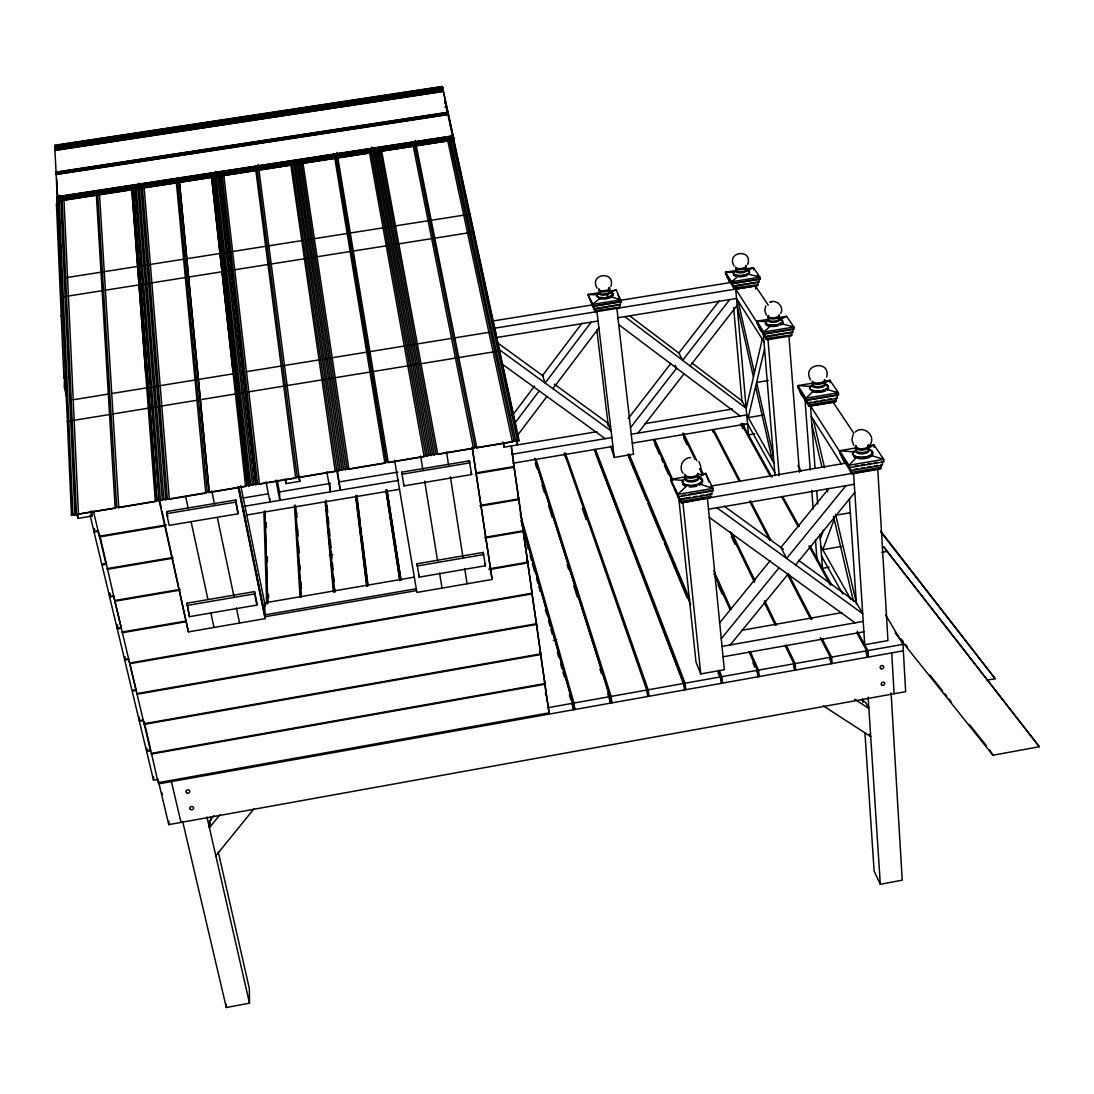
<?xml version="1.0" encoding="UTF-8"?>
<svg xmlns="http://www.w3.org/2000/svg" width="1094" height="1094" viewBox="0 0 1094 1094"><rect width="100%" height="100%" fill="white"/><g stroke="black" fill="none" stroke-linecap="round" stroke-linejoin="round"><path stroke-width="1.5" d="M218.294 852.048L249.323 988.415L249.487 1003.171L226.321 1007.533L226.349 1004.237M213.768 815.7L209.542 820.938L209.419 827.775L220.017 814.633M414.325 577.126L264.611 602.862L265.063 618.643L188.414 631.881L162.035 511.144M189.426 616.674L187.047 603.191L254.56 591.608L256.858 602.808L256.899 605.064L189.426 616.674L187.047 603.191M700.707 469.217L700.625 465.798L698.888 461.586M885.771 615.019L902.988 644.352L905.654 691.668L168.75 824.63L168.927 821.225M157.358 779.461L153.475 780.145L153.693 776.74M166.589 513.674L166.726 511.541L235.73 499.985L238.136 513.77L169.173 525.366L166.589 513.674L235.73 502.091L235.73 499.985M153.475 780.145L146.623 751.482L146.856 748.091M618.069 308.371C617.03 309.041 621.707 306.73 619.259 304.583L594.753 308.549L595.3 311.448L596.968 311.653L614.267 457.442L633.535 454.201L616.879 308.344M544.402 681.63L549.051 712.864L158.138 782.689L144.381 722.327M143.177 719.948L139.239 720.631L139.499 717.24M124.716 660.065L128.764 659.367L135.971 689.603L131.95 690.314L124.716 660.065L125.044 656.673M443.371 91.458L55.179 150.425L54.864 148.538L54.987 145.215L442.277 86.467L519.171 440.773L517.407 440.226L515.794 441.333L514.03 440.8L512.416 441.894L476.847 447.843L475.056 447.296L473.456 448.403L437.764 454.366L435.945 453.832L434.359 454.926L432.54 454.393L430.954 455.501L429.135 454.967L427.549 456.075L425.73 455.542L424.144 456.636L388.315 462.625L386.469 462.092L384.897 463.2L348.945 469.203L347.072 468.67L345.513 469.764L343.639 469.244L342.094 470.338L340.207 469.818L338.661 470.912L336.774 470.393L335.229 471.487L299.127 477.517L297.226 476.998L295.681 478.092L259.469 484.136L257.528 483.616L256.01 484.71L254.082 484.191L252.55 485.298L250.622 484.779L249.104 485.873L247.162 485.353L245.644 486.447L209.269 492.519L207.313 491.999L205.809 493.107L169.324 499.192L167.327 498.686L165.837 499.78L163.84 499.261L162.35 500.355L160.367 499.849L158.876 500.943L156.88 500.423L155.389 501.517L118.754 507.643L116.73 507.124L115.253 508.218L71.383 515.274L72.847 514.221L74.884 514.686L76.361 513.633L78.399 514.098L115.157 507.958L116.648 506.905L118.658 507.37L155.307 501.257L156.798 500.204L158.794 500.669L160.285 499.616L162.268 500.095L163.772 499.042L165.755 499.507L167.259 498.454L169.228 498.932L205.727 492.833L207.245 491.78L209.2 492.259L245.576 486.174L247.107 485.121L249.035 485.599L250.553 484.546L252.482 485.025L254.013 483.972L255.941 484.451L257.473 483.398L259.401 483.876L295.626 477.818L297.171 476.765L299.059 477.244L335.174 471.213L336.733 470.16L338.607 470.639L340.166 469.586L342.039 470.064L343.598 469.011L345.458 469.504L347.03 468.437L348.89 468.929L384.856 462.926L386.428 461.859L388.261 462.352L424.103 456.362L425.689 455.309L427.508 455.801L429.108 454.735L430.913 455.227L432.513 454.174L434.318 454.653L435.918 453.6L437.723 454.092L473.415 448.13L475.028 447.077L476.806 447.569L512.389 441.62L514.002 440.567L515.766 441.06L517.38 439.993L519.171 440.773M708.461 498.221L710.567 497.401L710.539 493.886L707.189 494.461M117.085 628.161L109.632 597.023L113.735 596.326L121.16 627.464L117.085 628.161L117.427 624.783M128.572 658.684L124.579 659.381L117.304 629.009L117.66 625.631M733.636 285.944L733.951 288.597L735.072 289.281L756.843 285.739L757.978 284.713L757.869 282.006L735.25 285.671M113.544 595.615L109.482 596.312L109.865 592.948M109.632 597.023L110.015 593.673M765.896 336.323L766.21 339.126L767.373 339.796L790.524 335.981L791.741 334.928L791.659 332.084L767.496 336.049M179.881 589.406L114.72 600.538L99.786 535.116M94.084 532.081L98.255 531.369L105.899 563.451L101.769 564.148L94.084 532.081L94.549 528.717M811.365 402.154L808.097 402.701L808.89 406.284L834.572 402.154L835.925 401.074L835.871 398.052M851.118 469.941L851.419 473.087L852.404 473.77L879.863 469.039L880.943 468.041L880.916 464.854M619.45 307.277L594.999 310.628L590.938 300.043M67.308 399.789L64.286 387.085L64.56 375.051M710.717 497.086L710.785 496.348L680.618 501.503L674.766 488.485L675.49 490.044M61.237 316.207L61.948 312.857M757.978 284.713L733.814 288.009L727.154 277.548L726.881 274.457M791.741 334.928L766.074 338.497L758.621 326.805L758.361 323.564M59.514 254.984L58.761 258.266L56.437 204.181L57.64 199.464M59.582 256.201L58.816 259.524L63.849 376.992L66.638 376.555M624.838 316.631L746.176 408.336L762.286 339.14M764.556 348.972L748.255 417.566L762.655 415.146M835.925 401.074L836.021 400.377L808.261 405.026L799.728 391.611L799.55 389.314M880.943 468.041L881.067 467.316L851.282 472.403L841.559 457.128L841.395 454.68M610.808 286.683C616.059 270.273 588.394 273.459 597.174 288.228M826.736 377.006C830.756 358.996 800.958 364.193 810.64 379.892M747.708 264.502C753.164 248.188 725.486 251.319 734.129 266.047M780.801 313.376C784.398 306.648 776.302 298.908 769.697 302.204M820.268 538.918L823.659 529.715M834.202 519.39L822.77 549.694L841.546 546.426M853.156 434.509L851.829 439.966L853.744 445.244M870.304 444.342C876.103 435.207 862.934 424.732 855.248 432.007M765.814 305.746L764.692 310.464L766.333 315.004M56.984 199.122L453.504 137.858L453.955 139.936L57.38 201.296L56.984 199.122L453.641 138.076M57.203 198.848L57.107 196.688L453.053 135.793L453.504 137.858M512.238 415.652L534.583 386.045M582.035 323.168L542.501 375.543L545.154 383.037L591.198 322.142M514.618 423.433L539.205 390.9M517.23 435.699L546.932 396.493M552.88 388.643L598.91 327.913M628.216 418.605L670.759 363.564M719.237 300.823L678.854 353.088L682.656 360.336L729.698 299.578M630.513 427.686L676.584 368.186L675.08 365.259M637.966 433.128L684.023 373.779M690.095 365.957L737.124 305.363L753.438 377.143M215.833 855.836L254.232 808.493M719.483 623.074L770.121 560.743M828.814 488.485L780.897 547.465L786.654 558.446L845.908 485.722M721.261 638.718L779.024 567.813M57.38 201.296L56.04 172.127L447.925 112.244L453.053 135.793M730.218 644.954L787.954 574.282M795.598 564.928L854.811 492.437M619.341 307.564L618.397 308.303M54.796 148.305L443.029 89.366L54.796 148.305L56.218 174.52L448.403 114.555L447.966 112.532L55.835 172.373M55.001 148.073L54.905 146.008L442.482 87.205L447.925 112.244M757.855 284.987L756.843 285.739M791.605 335.215L790.524 335.981M856.834 457.155L848.903 465.251L849.067 467.726L883.897 461.777L883.747 459.316L873.928 444.889L867.378 446.01M710.567 497.401L709.35 498.18M835.775 401.375L834.572 402.154M813.074 391.378L805.922 398.189L806.1 400.513L838.565 395.084L838.401 392.76L829.895 380.261L824.835 381.109M688.085 484.615L677.678 494.406L677.938 496.867L713.233 490.85L712.987 488.389L705.685 473.401L697.398 474.81M880.779 468.355L879.453 469.162M771.338 325.274L763.79 331.988L763.968 334.176L794.08 329.226L793.916 327.038L786.613 316.316L778.34 317.67M738.819 275.661L731.585 281.76L731.777 283.838L760.098 279.257L759.92 277.179L753.479 267.715L745.233 269.042M601.563 297.13L592.415 304.392L592.661 306.484L621.283 301.848L616.264 289.951L609.618 291.031M692.68 500.628L681.945 502.857L680.796 502.187L680.359 499.042L690.423 497.332M868.335 448.294L873.928 444.889L874.065 447.337M698.615 477.381L705.685 473.401L708.844 481.852M682.259 502.789L706.327 498.44M824.534 383.187L829.895 380.261L830.045 382.572M779.42 319.817L786.613 316.316M746.573 270.779L753.479 267.715L753.643 269.767M610.22 292.508L616.264 289.951M770.6 301.889L771.502 301.698M864.957 733.171L874.12 871.07L880.314 884.294L902.235 880.164L891.09 692.967M895.33 633.098L992.901 755.243L1039.3 746.723L883.514 546.644L1039.3 746.723M987.048 680.208L995.184 678.731L880.738 531.11M678.622 496.758L695.975 661.966L700.762 673.918L724.324 669.719L707.408 498.112M548.149 707.654L572.709 703.264L573.571 709.719L571.724 703.168M520.265 513.961L573.967 703.045L609.864 696.646L610.671 703.1L607.594 693.322M536.101 459.603L611.122 696.413L646.896 690.027L647.662 696.495M566.022 458.454L565.324 452.998L648.154 689.808L683.832 683.449L684.529 689.904M595.574 449.607L685.076 683.217L720.631 676.871L721.274 683.34M719.264 670.39L721.89 676.653L757.335 670.335L757.923 676.789M750.156 651.422L758.58 670.116L793.916 663.798L794.449 670.266M786.217 645.145L795.16 663.579L830.387 657.303L830.866 663.757M822.182 638.896L831.618 657.084L866.749 650.807L867.159 657.275M857.217 631.156L867.98 650.588L902.988 644.352M159.027 783.796L903.357 650.807M741.964 630.267L841.806 612.64M722.026 646.404L863.207 621.392M146.623 751.482L150.534 750.785M151.15 753.41L544.908 683.572L540.204 651.969M151.314 754.067L545.003 684.229M723.052 656.797L863.877 631.799M829.115 567.184L822.442 568.347L819.939 534.501M136.148 690.437L132.169 691.134L139.239 720.631M136.9 693.582L536.457 623.744L531.643 591.362M137.051 694.252L536.552 624.414L540.709 653.87L144.08 723.708L129.776 663.702L532.231 593.864M553.304 640.305L556.668 639.716M144.23 724.378L540.805 654.527M881.75 552.402L886.578 551.554M708.502 509.243L854.277 484.286M416.964 563.779L483.206 552.415L483.712 554.562L417.347 565.954L416.964 563.779L419.207 577.153L485.408 565.762L483.206 552.415M186.951 605.474L254.601 593.864L254.56 591.608M117.304 629.009L121.338 628.312M122.213 632.004L185.98 621.036M489.073 568.853L527.759 562.193L522.823 529.004M122.378 632.701L186.13 621.72M489.182 569.55L527.855 562.89L532.135 593.18L129.612 663.019L114.884 601.249L180.045 590.117M835.761 515.247L850.476 512.703M264.953 614.855L416.281 588.75M416.582 590.596L265.008 616.742L238.683 487.856M472.293 447.46L492.109 579.464L416.896 592.442L394.619 460.342M107.103 568.606L172.77 557.489M480.116 505.414L518.802 498.85L513.852 465.552M107.28 569.331L172.934 558.2M480.225 506.125L518.912 499.575L523.315 530.754L484.916 537.318M685.815 476.779L670.895 479.309L671.155 481.743L679.347 499.808L712.071 494.228L711.702 490.522L688.782 494.433M855.932 447.952L839.59 450.714L839.754 453.162L849.067 467.726M710.785 486.133L847.016 462.94M329.403 555.342L332.767 554.767M682.232 495.555L685.5 494.994M854.811 466.153L858.052 465.606M861.279 465.046L864.52 464.499M867.747 463.952L870.974 463.405M874.215 462.844L877.443 462.297M693.774 496.758L697.124 496.184M700.488 495.609L703.839 495.035M854.428 469.367L857.737 468.806M861.046 468.246L864.356 467.671M867.679 467.111L870.988 466.55M874.297 465.989L877.607 465.415M695.962 500.067L699.23 499.507M702.498 498.946L705.767 498.399M709.09 497.825L853.552 473.155L864.725 644.722L887.959 640.578L877.744 469.025L855.166 472.882M485.025 538.016L523.411 531.452M98.063 530.658L93.934 531.342L90.077 515.219M244.194 506.303L398.585 480.389M513.031 463.213L612.955 446.434M632.277 443.138L747.544 423.788L774.784 472.499M166.466 524.929L99.376 536.197L93.455 511.308M475.822 472.95L514.235 466.495L511.363 446.215M99.554 536.922L164.948 525.941M475.931 473.675L514.33 467.206M403.987 485.9L471.623 474.522L469.353 460.847L401.689 472.184L403.987 485.9L403.631 483.849M246.3 515.083L399.57 489.291M754.86 433.771L748.515 434.851L735.688 289.089L758.566 324.822M106.091 564.326L101.988 565.024L109.482 596.312M768.234 380.507L756.597 382.435L773.444 456.403M813.033 383.078L797.854 385.608L798.032 387.905L806.1 400.513M62.112 199.846L76.443 513.852L78.071 518.378L92.06 516.04L91.787 510.925M284.973 478.94L286.081 483.603L299.811 481.305L299.168 476.3M503.008 442.167L504.06 447.159L596.982 431.692M644.776 423.651L732.378 409.006M808.644 399.583L837.088 394.825L837.334 398.312L807.222 403.358L806.962 399.871M814.633 401.607L817.888 401.06M821.156 400.513L824.425 399.966M827.693 399.419L830.961 398.872M243.046 498.016L268.29 493.791M278.396 492.095L330.566 483.357M338.99 481.948L397.901 472.075M631.252 434.25L746.764 414.899L774.019 463.241M511.773 454.311L611.902 437.545M815.085 468.492L810.463 405.86L833.013 402.086L853.867 433.306M496.457 337.54L598.09 321.021M617.96 317.739L736.508 298.471L763.954 341.779M109.359 414.544L67.295 421.409L68.457 424.663M112.723 413.997L196.838 400.281M200.202 399.734L497.975 351.16M768.426 319.298L756.87 321.185L757.048 323.359L763.968 334.176M63.917 378.387L66.693 377.936M599.621 292.631L587.984 294.518L593.892 309.082L620.448 304.775L620.093 301.657L593.522 305.951L593.892 309.082M737 270.368L725.472 272.228L725.664 274.293L731.777 283.838M493.134 320.966L592.169 304.939M620.312 300.344L729.698 282.649M493.462 328.405L755.366 285.903L768.248 305.171M73.134 399.789L108.456 394.045M111.82 393.512L232.954 373.847M246.41 371.673L451.658 338.361M455.022 337.814L490.344 332.084M267.852 264.529L61.879 297.062L63.001 300.385M271.23 263.996L386.018 245.863M394.469 244.523L472.116 232.256M66.119 277.671L301.684 240.639M306.73 239.846L387.495 227.155M394.223 226.089L469.941 214.192L470.297 217.583M57.285 201.009L453.955 139.936M56.437 204.181L59.035 203.785M55.903 172.62L448.089 112.696M56.136 174.247L448.376 114.282M56.888 196.961L453.189 136.012L453.983 140.21M56.97 197.207L453.217 136.244M57.066 199.368L453.654 138.323M63.452 144.258L54.905 146.008M66.83 143.752L294.149 109.263M297.513 108.757L442.332 86.782L442.537 87.575M60.567 145.01L63.944 144.49M67.322 143.984L72.382 143.218M75.759 142.699L79.137 142.193M82.515 141.673L85.893 141.167M89.27 140.647L94.33 139.882M104.463 138.35L107.841 137.83M111.219 137.324L114.596 136.805M117.974 136.299L121.352 135.779M126.425 135.013L129.803 134.507M133.181 133.988L136.559 133.482M139.936 132.962L143.314 132.456M146.692 131.936L151.751 131.171M155.129 130.665L158.507 130.145M161.885 129.639L165.262 129.119M168.64 128.613L172.018 128.094M177.091 127.328L180.469 126.822M183.847 126.302L187.224 125.796M190.602 125.277L193.98 124.771M197.358 124.251L202.417 123.485M205.795 122.979L209.173 122.46M212.551 121.954L215.928 121.434M219.306 120.928L222.684 120.408M226.061 119.902L231.121 119.137M234.499 118.617L237.877 118.111M241.254 117.591L244.632 117.085M248.01 116.566L251.388 116.06M263.216 114.268L266.594 113.749M269.972 113.243L273.35 112.723M276.727 112.217L280.105 111.697M285.165 110.932L288.542 110.426M291.92 109.906L295.298 109.4M298.676 108.88L302.053 108.374M305.431 107.855L310.505 107.089M313.882 106.583L317.26 106.063M320.638 105.557L324.015 105.038M327.393 104.532L330.771 104.012M334.149 103.506L339.208 102.74M342.586 102.221L345.964 101.715M349.342 101.195L352.719 100.689M356.097 100.169L361.17 99.404M371.304 97.872L374.681 97.352M378.045 96.846L388.179 95.301M393.252 94.535L396.63 94.029M400.007 93.51L403.385 93.004M406.763 92.484L410.141 91.978M413.518 91.458L416.896 90.952M421.956 90.187L425.334 89.667M428.711 89.161L432.089 88.641M435.467 88.135L438.844 87.616M54.7 146.24L442.605 87.383M54.768 146.473L442.632 87.629M74.488 144.312L77.865 143.793M96.422 140.976L99.8 140.47M103.178 139.95L106.556 139.444M160.558 131.253L163.922 130.733M182.493 127.916L185.871 127.41M189.248 126.89L192.612 126.384M204.428 124.593L207.805 124.073M211.183 123.567L214.561 123.048M233.118 120.231L236.495 119.725M255.052 116.908L258.43 116.388M261.808 115.882L265.186 115.362M312.433 108.197L315.81 107.677M319.188 107.171L322.566 106.665M341.123 103.848L344.501 103.328M347.878 102.822L351.256 102.303M363.058 100.511L366.435 100.005M369.813 99.486L373.191 98.98M54.864 148.538L442.947 89.476M55.083 150.151L443.343 91.171M690.505 457.593C682.971 457.607 678.28 467.398 683.053 473.278M755.735 285.794L756.487 285.808M733.951 272.42L725.472 272.228L731.585 281.76L759.92 277.179L747.202 273.856M789.321 336.022L790.141 336.049M597.693 294.833L587.984 294.518L592.415 304.392L621.05 299.77L607.252 295.913M766.812 321.581L756.87 321.185L763.79 331.988L793.916 327.038L779.803 323.195M833.259 402.168L834.161 402.223M812.842 386.524L797.854 385.608L805.922 398.189L838.401 392.76L825.751 389.108M878.017 469.135L879.002 469.217M854.66 451.972L839.59 450.714L848.903 465.251L883.747 459.316L870.961 455.432M707.996 498.153L708.926 498.235M683.613 480.567L670.895 479.309L677.678 494.406L712.987 488.389L699.203 483.863M681.945 502.857L680.947 502.461M812.733 385.129L812.651 385.115A9.067 3.651 -4.3 0 0 812.5 390.298A9.067 3.651 -4.3 0 0 825.3 389.546A9.067 3.651 -4.3 0 0 825.396 384.363M852.404 473.77L851.556 473.346M855.658 450.482L855.754 450.509A9.764 4.198 -3.5 0 0 857.764 456.991A9.614 4.144 -3.5 0 0 865.163 456.95L865.19 457.018A9.764 4.198 -3.5 0 0 872.027 453.668A9.764 4.198 -3.5 0 0 869.388 449.743M809.369 406.38L808.534 405.942M596.162 311.899L595.3 311.448M767.126 339.824L766.333 339.372M734.84 289.295L734.074 288.843M846.551 462.912L846.059 462.789M445.203 107.062L446.762 107.65M445.231 107.308L446.803 107.937M728.727 280.433L730.409 281.978M760.303 329.868L760.111 329.185L762.094 331.523M801.164 391.871L801.519 394.907L803.475 396.712M823.454 705.958L870.701 736.604L869.429 734.142M861.443 699.668L865.682 702.444L868.868 708.502L854.674 699.189M676.201 490.727L675.217 489.661M730.054 281.801L728.905 280.748M761.697 331.345L760.48 330.21M501.066 363.29L605.187 438.667M709.309 517.407L855.098 622.828M498.796 349.342L611.122 430.968L607.949 423.2L554.371 384.185M716.967 507.794L862.701 613.707L856.274 602.37L835.529 514.262M724.228 506.194L783.372 549.27M798.497 560.292L856.274 602.37M496.662 342.176L543.376 376.186M803.051 396.493L801.724 395.276M592.674 304.132L591.362 302.751M618.739 324.644L740.118 416.021M629.597 315.797L679.661 353.69M691.832 362.907L741.896 400.801L746.176 408.336M592.346 303.913L591.539 303.079M843.693 461.039C846.66 464.54 842.38 459.124 843.474 460.642M901.141 638.992L903.261 641.658M905.394 644.325L907.528 646.992M929.886 674.998L942.672 691.011M944.792 693.678L946.925 696.345M949.059 699.011L951.192 701.678M969.298 724.351L986.337 745.698M881.231 532.6L995.184 678.731M757.335 275.196L760.098 279.257M810.463 405.86L840.616 452.943M811.242 416.376L841.354 463.897M989.523 749.691L992.901 755.243M797.909 465.497L801.355 471.35M820.801 546.207L850.927 599.608M821.526 556.08L842.763 594.028M771.94 477.148L742.129 423.323L742.621 428.766M782.702 496.58L799.263 526.487M810.025 545.92L831.549 584.798M770.067 475.835L741.144 423.487L741.376 426.209M781.636 496.772L798.155 526.679M808.904 546.125L830.387 585.003M856.834 632.865L866.749 650.807M865.928 652.571L868.39 657.056L867.98 650.588M162.445 794.572L161.967 792.808M713.63 429.751L740.378 481.278M750.607 500.984L771.051 540.381M788.364 573.721L811.953 619.19M712.632 429.915L739.325 481.456M749.527 501.161L769.944 540.573M787.215 573.926L810.763 619.395M820.185 637.597L830.387 657.303M829.758 658.998L832.096 663.538L831.618 657.084M617.864 294.819L621.283 301.848M696.892 460.806L683.49 433.156L684.037 438.612L687.005 444.738M700.611 468.492L703.579 474.632M731.872 533.01L754.956 580.627M764.638 600.606L776.549 625.18M682.492 433.333L695.114 459.453M699.572 468.67L702.539 474.81M730.026 531.67L754.545 582.364M764.2 602.343L775.345 625.385M785 645.364L793.916 663.798M731.366 536.703L735.059 544.361M793.465 665.439L795.68 670.048L795.16 663.579M654.759 439.651L672.988 480.143M713.685 570.453L731.216 609.385M653.761 439.829L671.948 480.321M713.944 573.762L730.04 609.59M748.939 651.641L757.335 670.335M654.65 443.549L659.532 454.434M661.61 459.083L663.005 462.201M664.4 465.306L668.584 474.618M718.047 584.921L722.231 594.233M752.891 662.581L754.983 667.244M756.378 670.348L759.168 676.571L758.58 670.116M629.118 454.024L689.876 599.827M628.106 454.201L690.67 604.736M718.033 670.608L720.631 676.871M628.448 456.376L646.745 500.464M648.045 503.609L663.073 539.834M664.386 542.98L687.251 598.09M717.951 672.085L722.519 683.107L721.89 676.653M614.267 457.442L610.684 446.133M594.575 449.771L683.832 683.449M90.392 511.431L92.06 516.04M66.406 400.883L67.172 403.057M582.336 508.436L586.234 519.691M61.073 278.464L61.811 280.679M54.987 145.215L55.411 146.569M534.583 458.154L609.864 696.646M535.335 463.61L536.867 468.492M541.995 484.792L544.552 492.929M548.655 505.961L552.238 517.366M567.102 564.613L568.648 569.509M573.776 585.796L577.358 597.201M599.909 668.885L601.454 673.767M162.268 500.095L138.008 189.153M513.742 464.827L514.235 466.495M674.766 488.485L674.998 489.264M518.324 497.155L518.912 499.575M521.441 520.922L574.842 709.5L573.967 703.045M521.059 520.717L572.709 703.264M524.532 535.855L525.927 540.778M526.843 544.06L528.238 548.983M530.084 555.547L531.479 560.47M532.395 563.738L534.72 571.943M536.566 578.507L537.947 583.43M538.877 586.712L540.272 591.635M545.359 609.673L546.74 614.596M548.586 621.16L549.981 626.069M550.911 629.351L552.292 634.274M557.379 652.311L558.774 657.234M560.62 663.798L562.015 668.721M562.931 672.003L564.326 676.926M569.413 694.963L570.794 699.886M527.267 560.401L527.759 562.193M527.363 561.099L527.855 562.89M535.951 621.871L536.552 624.414M442.277 87.424L442.496 88.217L442.332 86.782M801.328 394.168L801.519 394.907M545.4 692.652L546.207 695.743M549.051 712.864L511.363 447.952M680.618 501.503L680.796 502.187M252.482 485.025L217.597 175.327M469.353 460.847L469.859 462.858L402.031 474.222L401.689 472.184M471.117 472.512L471.623 474.522M492.109 579.464L472.143 447.569M157.878 778.955L168.75 824.63M484.902 563.601L485.408 565.762M813.225 419.508L824.575 467.726M811.803 424.089L821.922 467.111M826.968 488.621L827.748 491.931M833.45 516.19L853.416 601.139M182.657 821.389L226.321 1007.533M171.402 781.581L181.002 822.414M738.026 300.85L754.436 372.904M755.598 386.633L772.364 460.314M298.758 476.642L299.811 481.305M210.349 817.136L211.101 820.459M209.542 820.938L210.294 824.22M206.957 816.999L249.487 1003.171M159.82 501.243L161.297 507.848M158.958 499.712L188.414 631.881M166.726 511.541L167.833 516.546M446.284 107.075L444.834 100.416L445.203 103.752M447.008 110.412L515.575 425.922M451.699 137.023L517.407 440.226M516.833 441.579L517.558 444.902L517.106 440.185M450.673 140.018L515.794 441.333M449.415 140.825L514.03 440.8M185.734 496.949L188.25 508.505M191.108 521.729L207.928 599.375M210.8 612.585L214.014 627.464M447.651 140.196L512.416 441.894M211.757 490.946L214.574 504.334M217.391 517.708L233.938 596.298M236.4 608.004L239.572 623.047M235.73 502.091L238.136 513.77M254.601 593.864L256.899 605.064M240.762 485.736L265.281 606.09M238.93 487.432L265.172 615.936M238.068 486.556L265.063 618.643M851.282 472.403L851.419 473.087M415.159 140.319L476.806 447.569M414.188 142.808L475.056 447.296M342.094 470.338L296.789 163.28M413.122 145.516L473.456 448.403M266.006 481.921L269.972 501.982L269.849 498.604M277.192 480.225L279.476 491.917L279.873 500.314L275.948 480.266M381.519 150.384L437.723 454.092M379.577 148.141L435.945 453.832M377.881 147.499L434.318 454.653M377.184 151.957L432.54 454.393M375.488 151.314L430.954 455.501M326.764 471.705L330.47 491.821L329.65 483.507M373.861 150.74L429.135 454.967M371.604 147.034L427.508 455.801M337.308 470.215L340.316 490.167L336.665 470.064M371.139 152.886L425.73 455.542M369.457 152.244L424.103 456.362M418.838 574.952L419.207 577.153M336.938 152.367L388.261 462.352M335.817 154.965L386.469 462.092M335.776 154.733L386.428 461.859M334.682 157.44L384.856 462.926M420.629 456.075L422.804 469.449M424.691 481.155L437.682 561.359M439.583 573.065L442.017 588.107M446.489 451.767L448.581 465.128M450.4 476.834L462.912 557.037M464.745 568.743L467.083 583.772M387.044 490.262L400.924 579.547M386.893 489.825L400.978 580.435M386.018 490.427L399.816 579.738M385.867 490.003L399.857 580.627M302.86 162.35L348.89 468.929M300.946 160.093L347.072 468.67M299.824 162.815L345.458 469.504M298.402 163.936L343.639 469.244M294.874 161.023L340.207 469.818M293.315 160.668L338.607 470.639M292.33 164.866L336.774 470.393M290.717 164.223L335.174 471.213M535.787 459.343L536.333 463.446L611.929 702.868L611.122 696.413M564.668 455.883L564.313 453.162L648.906 696.263L648.154 689.808M258.184 164.346L299.127 477.517M257.309 170.267L297.226 476.998M255.736 169.611L295.626 477.818M356.849 495.336L360.432 524.163M360.856 527.554L361.485 532.655M361.909 536.046L368.022 585.222M285.657 480.266L286.081 483.603M595.136 449.374L595.642 453.477L685.774 689.685L685.076 683.217M356.726 496.621L367.816 586.152M355.823 495.514L366.9 585.413M355.687 496.799L366.695 586.343M596.845 329.896L608.346 426.455M612.941 293.616L613.064 294.683M609.536 288.474L609.659 289.554M223.696 174.384L259.469 484.136M221.795 172.127L257.528 483.616M220.714 175.136L256.01 484.71M446.899 108.798L447.159 111.068M220.646 174.862L255.941 484.451M219.128 175.984L254.082 484.191M450.304 123.882L450.687 127.301M442.277 86.467L442.373 88.477M215.491 171.375L250.622 484.779M214.602 176.079L249.104 485.873M214.725 177.488L249.035 485.599M213.056 177.16L247.162 485.353M654.198 439.46L654.499 442.195M213.002 176.927L247.107 485.121M211.552 176.558L232.967 371.29M211.484 176.271L245.576 486.174M473.811 231.996L474.167 235.388M682.875 502.31L700.762 673.918M678.95 496.102L679.347 499.808M503.582 442.441L504.06 447.159M702.293 479.404L702.416 480.663M698.437 474.796L698.3 473.511A6.728 2.94 -5.7 0 1 691.189 476.861A6.728 2.94 -5.7 0 1 684.94 474.222M495.391 331.263L495.732 334.614M499.657 350.887L499.985 354.224M712.973 429.6L713.233 432.321M179.088 178.103L209.269 492.519M179.498 182.93L209.2 492.259M177.761 182.356L207.313 491.999M176.271 181.7L205.727 492.833M515.93 427.576L516.231 430.735M327.065 505.496L327.694 512.279M328.173 517.38L328.802 524.163M329.28 529.25L329.909 536.033M330.224 539.424L331.017 547.903M331.332 551.294L331.961 558.077M332.439 563.164L333.068 569.947M333.697 576.729L334.176 581.817M334.805 588.599L335.12 591.991M326.053 500.054L334.559 591.895M325.725 502.283L333.848 590.486M325.178 501.927L333.438 592.086M733.623 307.619L741.992 401.881M743.934 423.761L744.235 427.125M763.284 333.602L775.031 475.562M755.366 285.903L755.639 289.021M768.015 339.578L779.16 475.699M144.107 186.787L169.324 499.192M142.411 187.635L167.327 498.686M140.948 186.978L165.837 499.78M788.938 336.132L799.454 472.239M138.924 183.013L163.84 499.261M136.244 188.592L160.367 499.849M134.808 187.922L158.876 500.943M133.236 189.303L156.88 500.423M133.167 189.071L156.798 500.204M131.936 190.383L145.899 375.707M131.854 190.096L155.307 501.257M816.698 490.495L817.697 504.033M804.924 398.708L810.257 469.996M811.775 490.372L813.17 509.038M815.454 539.588L816.849 558.268M821.321 390.886L821.403 392.09M818.408 383.023L818.49 384.24A6.249 2.503 -4.3 0 0 824.589 380.712M849.97 466.974L850.216 470.68L882.516 465.169L882.297 461.463M849.382 498.673L856.397 604.203M862.701 699.121L862.92 702.526M868.13 697.097L880.314 884.294M865.313 457.196L865.395 458.454M855.631 445.463A6.728 2.885 -3.6 0 0 862.181 448.745L862.263 450.031M296.665 512.293L296.994 517.38M297.732 529.25L298.156 536.033M298.785 546.207L299.209 552.99M299.947 564.86L300.262 569.947M301.014 581.817L301.424 588.599M295.517 505.154L301.178 596.982M295.216 505.674L300.836 597.269M294.477 505.319L300.043 597.174M99.445 193.515L118.754 507.643M97.694 194.363L116.73 507.124M891.719 652.886L894.113 693.746M96.286 193.706L115.157 507.958M63.931 198.985L78.494 514.358M77.92 514.959L78.071 518.378M60.744 199.176L74.98 514.946M58.789 195.211L72.929 514.44M59.432 219.032L59.65 224.133M60.553 244.55L60.69 247.955M61.661 270.081L61.811 273.473M62.782 295.312L62.932 299.004M63.835 319.421L63.985 322.826M64.956 344.952L65.107 348.343M66.078 370.469L66.228 373.874M68.238 419.809L68.389 423.214M56.751 179.101L57.421 194.541M57.736 199.942L71.479 515.534M266.211 522.576L266.375 527.691M267.292 556.709L267.456 561.837M268.495 594.274L268.604 597.68M264.953 511.951L267.784 603.779M264.803 510.789L267.633 602.999M263.914 512.129L266.649 603.97M263.121 605.857L263.312 608.442M256.707 574.446L256.885 576.989M250.335 543.267L250.362 545.072M250.198 542.556L250.225 544.361M243.73 510.925L243.757 512.689M243.593 510.214L243.606 511.965M599.936 293.247A7.877 2.817 -6.7 0 0 597.078 295.435L597.187 295.421A7.767 2.776 -6.7 0 0 598.869 297.294A7.877 2.817 -6.7 0 0 611.231 295.927L611.136 295.9A7.767 2.776 -6.7 0 0 612.49 293.684L612.599 293.671A7.877 2.817 -6.7 0 0 609.44 292.166M609.084 287.531A5.429 1.928 -6.7 0 1 604.312 290.758A5.429 1.928 -6.7 0 1 599.115 288.666M608.838 291.442A5.429 1.928 -6.7 0 1 608.414 294.108A5.429 1.928 -6.7 0 1 601.126 294.942A5.429 1.928 -6.7 0 1 600.291 292.413M611.314 293.465A8.232 2.94 -6.7 0 1 610.165 297.759A8.232 2.94 -6.7 0 1 598.637 298.512M609.645 292.043A8.232 2.94 -6.7 0 1 611.067 296.228A8.232 2.94 -6.7 0 1 599.006 297.595A8.232 2.94 -6.7 0 1 599.717 293.178M608.469 288.255A5.429 1.928 -6.7 0 1 605.83 291.619A5.429 1.928 -6.7 0 1 598.91 290.279M608.715 290.389A5.429 1.928 -6.7 0 1 608.291 293.042A5.429 1.928 -6.7 0 1 601.003 293.876A5.429 1.928 -6.7 0 1 600.168 291.36M684.297 479.363A9.75 4.294 -5.7 0 0 682.67 481.606A9.614 4.226 -5.7 0 0 685.145 484.464L685.049 484.533A9.75 4.294 -5.7 0 0 700.461 482.837L700.338 482.782A9.614 4.226 -5.7 0 0 701.733 479.487L701.869 479.487A9.75 4.294 -5.7 0 0 697.712 477.093M697.151 476.574A6.714 2.954 -5.7 0 1 696.974 480.594A6.714 2.954 -5.7 0 1 687.948 481.592A6.714 2.954 -5.7 0 1 686.581 477.75M700.064 478.775A10.174 4.485 -5.7 0 1 699.203 485.203M697.001 486.037A10.174 4.485 -5.7 0 1 689.234 486.898M684.858 485.955A10.174 4.485 -5.7 0 1 682.533 484.04M697.958 476.916A10.174 4.485 -5.7 0 1 700.283 483.274A10.174 4.485 -5.7 0 1 685.35 484.929A10.174 4.485 -5.7 0 1 685.678 478.269M697.74 473.36A6.728 2.94 -5.7 0 1 692.201 478.078A6.728 2.94 -5.7 0 1 685.418 474.728M697.015 475.316A6.714 2.94 -5.7 0 1 696.851 479.336A6.714 2.94 -5.7 0 1 687.825 480.334A6.714 2.94 -5.7 0 1 686.444 476.492M780.172 319.434A8.369 3.132 -4.9 0 1 779.872 323.892A8.246 3.091 -4.9 0 1 773.882 325.137A8.369 3.132 -4.9 0 1 766.32 323.742A8.369 3.132 -4.9 0 1 768.412 320.173M779.557 319.202A5.771 2.161 -5 0 1 773.814 322.292A5.771 2.161 -5 0 1 768.467 319.913M778.149 318.327A5.771 2.161 -5 0 1 779.024 318.71M779.201 314.703A5.771 2.147 -5 0 1 773.444 317.793A5.771 2.147 -5 0 1 768.097 315.428M782.935 322.593A8.738 3.282 -4.9 0 1 780.213 325.096M778.367 325.738A8.738 3.282 -4.9 0 1 768.713 326.108A8.738 3.282 -4.9 0 1 765.882 322.826M780.446 319.311A8.752 3.268 -4.9 0 1 780.118 323.988A8.752 3.268 -4.9 0 1 767.783 324.768A8.752 3.268 -4.9 0 1 768.152 320.091M778.764 315.359A5.771 2.147 -5 0 1 777.273 318.19A5.771 2.147 -5 0 1 769.875 318.669A5.771 2.147 -5 0 1 768.808 316.002M778.053 317.205A5.771 2.147 -5 0 1 778.176 320.118A5.771 2.147 -5 0 1 770.449 320.993A5.771 2.147 -5 0 1 768.986 318.231M747.27 270.396A7.863 2.762 -5.4 0 1 746.819 274.362A7.74 2.735 -5.4 0 1 741.185 275.497A7.863 2.762 -5.4 0 1 734.17 274.307A7.863 2.762 -5.4 0 1 736.235 271.134M746.628 270.081A5.415 1.901 -5.4 0 1 740.433 272.885A5.415 1.901 -5.4 0 1 736.809 270.273M745.329 269.302A5.415 1.901 -5.4 0 1 746.135 269.644M745.766 265.391A5.415 1.901 -5.4 0 1 742.17 268.427A5.415 1.901 -5.4 0 1 735.592 267.032M747.147 275.497A8.205 2.899 -5.4 0 1 739.147 276.782M735.578 276.276A8.205 2.899 -5.4 0 1 733.814 273.568M745.889 269.945A8.205 2.899 -5.4 0 1 748.009 273.979A8.205 2.899 -5.4 0 1 736.002 275.346A8.205 2.899 -5.4 0 1 736.002 271.066M745.862 266.471A5.415 1.901 -5.4 0 1 741.554 269.603A5.415 1.901 -5.4 0 1 735.934 267.592M744.152 268.016A5.415 1.901 -5.4 0 1 745.821 270.519A5.415 1.901 -5.4 0 1 738.368 271.722A5.415 1.901 -5.4 0 1 736.713 269.22M824.233 383.707A6.249 2.503 -4.3 0 1 822.77 386.989A6.249 2.503 -4.3 0 1 814.756 387.454A6.249 2.503 -4.3 0 1 813.457 384.35M824.507 379.495A6.249 2.503 -4.3 0 1 820.021 382.845A6.249 2.503 -4.3 0 1 812.432 381.505M827.255 386.127A9.463 3.815 -4.3 0 1 827.187 389.956M825.669 390.832A9.463 3.815 -4.3 0 1 812.281 391.625M825.683 384.24A9.463 3.815 -4.3 0 1 825.587 389.655A9.463 3.815 -4.3 0 1 812.213 390.435A9.463 3.815 -4.3 0 1 812.363 385.02M818.503 384.226A6.249 2.503 -4.3 0 1 812.555 381.423M823.167 382.066A6.249 2.503 -4.3 0 1 823.098 385.621A6.249 2.503 -4.3 0 1 814.278 386.141A6.249 2.503 -4.3 0 1 814.374 382.585M868.226 449.155A6.728 2.885 -3.5 0 1 863.385 453.75A6.728 2.885 -3.5 0 1 855.946 450.523M868.609 444.752A6.728 2.885 -3.6 0 1 862.181 448.745M871.412 451.672A10.188 4.39 -3.5 0 1 869.935 457.073A10.188 4.39 -3.5 0 1 857.628 458.427M855.508 457.839A10.188 4.39 -3.5 0 1 853.881 457.018M867.569 449.019A10.188 4.39 -3.5 0 1 870.988 455.159A10.188 4.39 -3.5 0 1 856.11 456.813A10.188 4.39 -3.5 0 1 855.344 450.372M867.993 445.381A6.728 2.885 -3.6 0 1 866.585 449.114A6.728 2.885 -3.6 0 1 857.928 449.593A6.728 2.885 -3.6 0 1 856.37 446.01M868.144 447.897A6.728 2.885 -3.5 0 1 866.27 451.822A6.728 2.885 -3.5 0 1 857.258 451.795A6.728 2.885 -3.5 0 1 857.587 447.884M150.357 749.978L146.405 750.675L139.376 721.302L143.355 720.604L150.357 749.978M792.74 329.02L764.802 333.602L765.062 336.884L793 332.303L792.74 329.02M758.853 279.079L732.57 283.332L732.843 286.45L759.113 282.197L758.853 279.079M881.545 668.817A1.887 1.559 -30.5 0 0 883.637 666.396A1.887 1.559 -30.5 0 0 880.574 666.287A1.887 1.559 -30.5 0 0 881.545 668.817M882.571 685.405A1.887 1.559 -30.2 0 0 884.649 682.998A1.887 1.559 -30.2 0 0 881.6 682.888A1.887 1.559 -30.2 0 0 882.571 685.405M186.746 792.945A1.983 1.655 -7.1 0 0 189.823 791.564A1.983 1.655 -7.1 0 0 186.992 790.059A1.983 1.655 -7.1 0 0 186.746 792.945M190.588 809.519A1.969 1.641 -7.3 0 0 193.652 808.151A1.969 1.641 -7.3 0 0 190.835 806.661A1.969 1.641 -7.3 0 0 190.588 809.519"/></g></svg>
